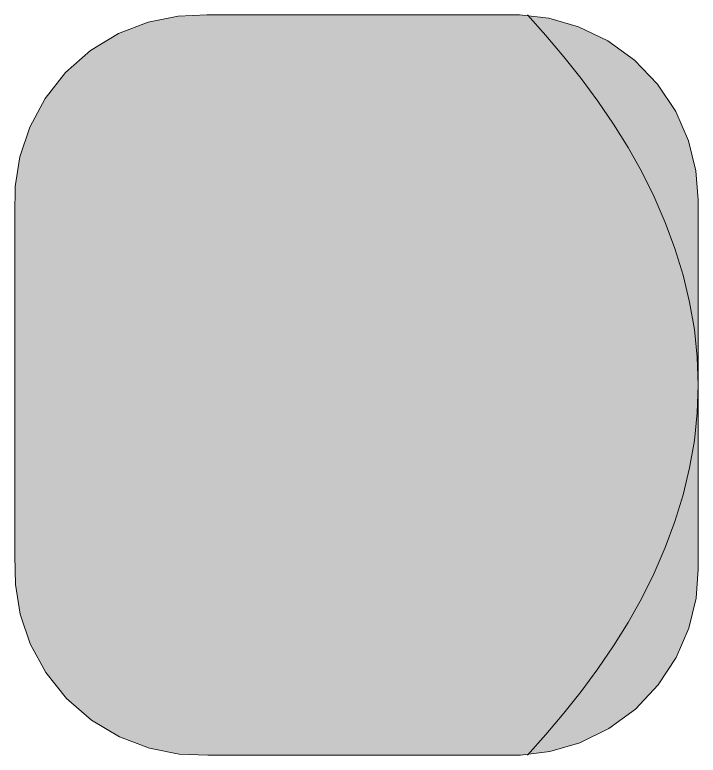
# Model space of a CAD drawing. Header units: metres. Extents: x 0 to 115, y 0 to 64.
# Drawn here: x 20.9 to 21.38, y 5.44 to 5.96 of the extents above; entities that cross this region are included whole.
import ezdxf

# ---------------------------------------------------------------- set-up
doc = ezdxf.new("R2010")
doc.units = ezdxf.units.M
doc.layers.add('A-MOBILIARIO', color=9, linetype='Continuous', lineweight=18)
doc.layers.add('A-MOBILIARIO-RELLENO', color=9, linetype='Continuous', lineweight=0)

msp = doc.modelspace()

# ---------------------------------------------------------------- hatches: boundary and pattern name
at = {"layer": 'A-MOBILIARIO-RELLENO', "true_color": 0xeef0f2}
h = msp.add_hatch(color=7, dxfattribs=at)
h.dxf.hatch_style = 1
h.paths.add_polyline_path([(21.38, 5.83), (21.38, 5.8101), (21.38, 5.7901), (21.38, 5.7702), (21.38, 5.7502), (21.38, 5.7303), (21.38, 5.7103), (21.38, 5.6904), (21.38, 5.6704), (21.38, 5.6505), (21.38, 5.6305), (21.38, 5.6106), (21.38, 5.5907), (21.38, 5.5707), (21.3785, 5.5503), (21.3734, 5.5293), (21.3646, 5.5086), (21.3519, 5.4893), (21.3359, 5.4724), (21.3172, 5.4587), (21.2968, 5.4487), (21.2758, 5.4426), (21.2551, 5.4401), (21.2351, 5.44), (21.2151, 5.44), (21.1952, 5.44), (21.1753, 5.44), (21.1553, 5.44), (21.1354, 5.44), (21.1154, 5.44), (21.0955, 5.44), (21.0755, 5.44), (21.0556, 5.44), (21.0356, 5.44), (21.0154, 5.4408), (20.9945, 5.445), (20.9736, 5.4529), (20.9539, 5.4646), (20.9363, 5.4799), (20.9217, 5.498), (20.9108, 5.5181), (20.9037, 5.539), (20.9004, 5.5599), (20.9, 5.58), (20.9, 5.5999), (20.9, 5.6199), (20.9, 5.6398), (20.9, 5.6598), (20.9, 5.6797), (20.9, 5.6996), (20.9, 5.7196), (20.9, 5.7395), (20.9, 5.7595), (20.9, 5.7794), (20.9, 5.7994), (20.9, 5.8193), (20.9003, 5.8394), (20.9036, 5.8602), (20.9105, 5.8812), (20.9213, 5.9013), (20.9357, 5.9195), (20.9532, 5.9349), (20.9729, 5.9468), (20.9937, 5.9548), (21.0147, 5.9591), (21.0349, 5.96), (21.0549, 5.96), (21.0748, 5.96), (21.0948, 5.96), (21.1147, 5.96), (21.1347, 5.96), (21.1546, 5.96), (21.1746, 5.96), (21.1945, 5.96), (21.2144, 5.96), (21.2344, 5.96), (21.2544, 5.9599), (21.275, 5.9576), (21.296, 5.9516), (21.3165, 5.9417), (21.3352, 5.9282), (21.3514, 5.9113), (21.3642, 5.8921), (21.3732, 5.8715), (21.3784, 5.8505)])

# ---------------------------------------------------------------- linework, layer by layer
at = {"layer": 'A-MOBILIARIO'}
msp.add_lwpolyline([(21.38, 5.83), (21.38, 5.8101), (21.38, 5.7901), (21.38, 5.7702), (21.38, 5.7502), (21.38, 5.7303), (21.38, 5.7103), (21.38, 5.6904), (21.38, 5.6704), (21.38, 5.6505), (21.38, 5.6305), (21.38, 5.6106), (21.38, 5.5907), (21.38, 5.5707), (21.3785, 5.5503), (21.3734, 5.5293), (21.3646, 5.5086), (21.3519, 5.4893), (21.3359, 5.4724), (21.3172, 5.4587), (21.2968, 5.4487), (21.2758, 5.4426), (21.2551, 5.4401), (21.2351, 5.44), (21.2151, 5.44), (21.1952, 5.44), (21.1753, 5.44), (21.1553, 5.44), (21.1354, 5.44), (21.1154, 5.44), (21.0955, 5.44), (21.0755, 5.44), (21.0556, 5.44), (21.0356, 5.44), (21.0154, 5.4408), (20.9945, 5.445), (20.9736, 5.4529), (20.9539, 5.4646), (20.9363, 5.4799), (20.9217, 5.498), (20.9108, 5.5181), (20.9037, 5.539), (20.9004, 5.5599), (20.9, 5.58), (20.9, 5.5999), (20.9, 5.6199), (20.9, 5.6398), (20.9, 5.6598), (20.9, 5.6797), (20.9, 5.6996), (20.9, 5.7196), (20.9, 5.7395), (20.9, 5.7595), (20.9, 5.7794), (20.9, 5.7994), (20.9, 5.8193), (20.9003, 5.8394), (20.9036, 5.8602), (20.9105, 5.8812), (20.9213, 5.9013), (20.9357, 5.9195), (20.9532, 5.9349), (20.9729, 5.9468), (20.9937, 5.9548), (21.0147, 5.9591), (21.0349, 5.96), (21.0549, 5.96), (21.0748, 5.96), (21.0948, 5.96), (21.1147, 5.96), (21.1347, 5.96), (21.1546, 5.96), (21.1746, 5.96), (21.1945, 5.96), (21.2144, 5.96), (21.2344, 5.96), (21.2544, 5.9599), (21.275, 5.9576), (21.296, 5.9516), (21.3165, 5.9417), (21.3352, 5.9282), (21.3514, 5.9113), (21.3642, 5.8921), (21.3732, 5.8715), (21.3784, 5.8505)], close=True, dxfattribs=at)
msp.add_lwpolyline([(21.26, 5.96), (21.2731, 5.9454), (21.2857, 5.9305), (21.2978, 5.9152), (21.3094, 5.8994), (21.3204, 5.8833), (21.3307, 5.8667), (21.3403, 5.8496), (21.349, 5.8321), (21.3568, 5.8142), (21.3637, 5.7959), (21.3694, 5.7772), (21.374, 5.7582), (21.3773, 5.739), (21.3793, 5.7195), (21.38, 5.7), (21.3793, 5.6805), (21.3773, 5.661), (21.374, 5.6418), (21.3694, 5.6228), (21.3637, 5.6041), (21.3568, 5.5858), (21.349, 5.5679), (21.3403, 5.5504), (21.3307, 5.5333), (21.3204, 5.5167), (21.3094, 5.5006), (21.2978, 5.4848), (21.2857, 5.4695), (21.2731, 5.4546), (21.26, 5.44)], dxfattribs=at)

doc.saveas('drawing.dxf')
